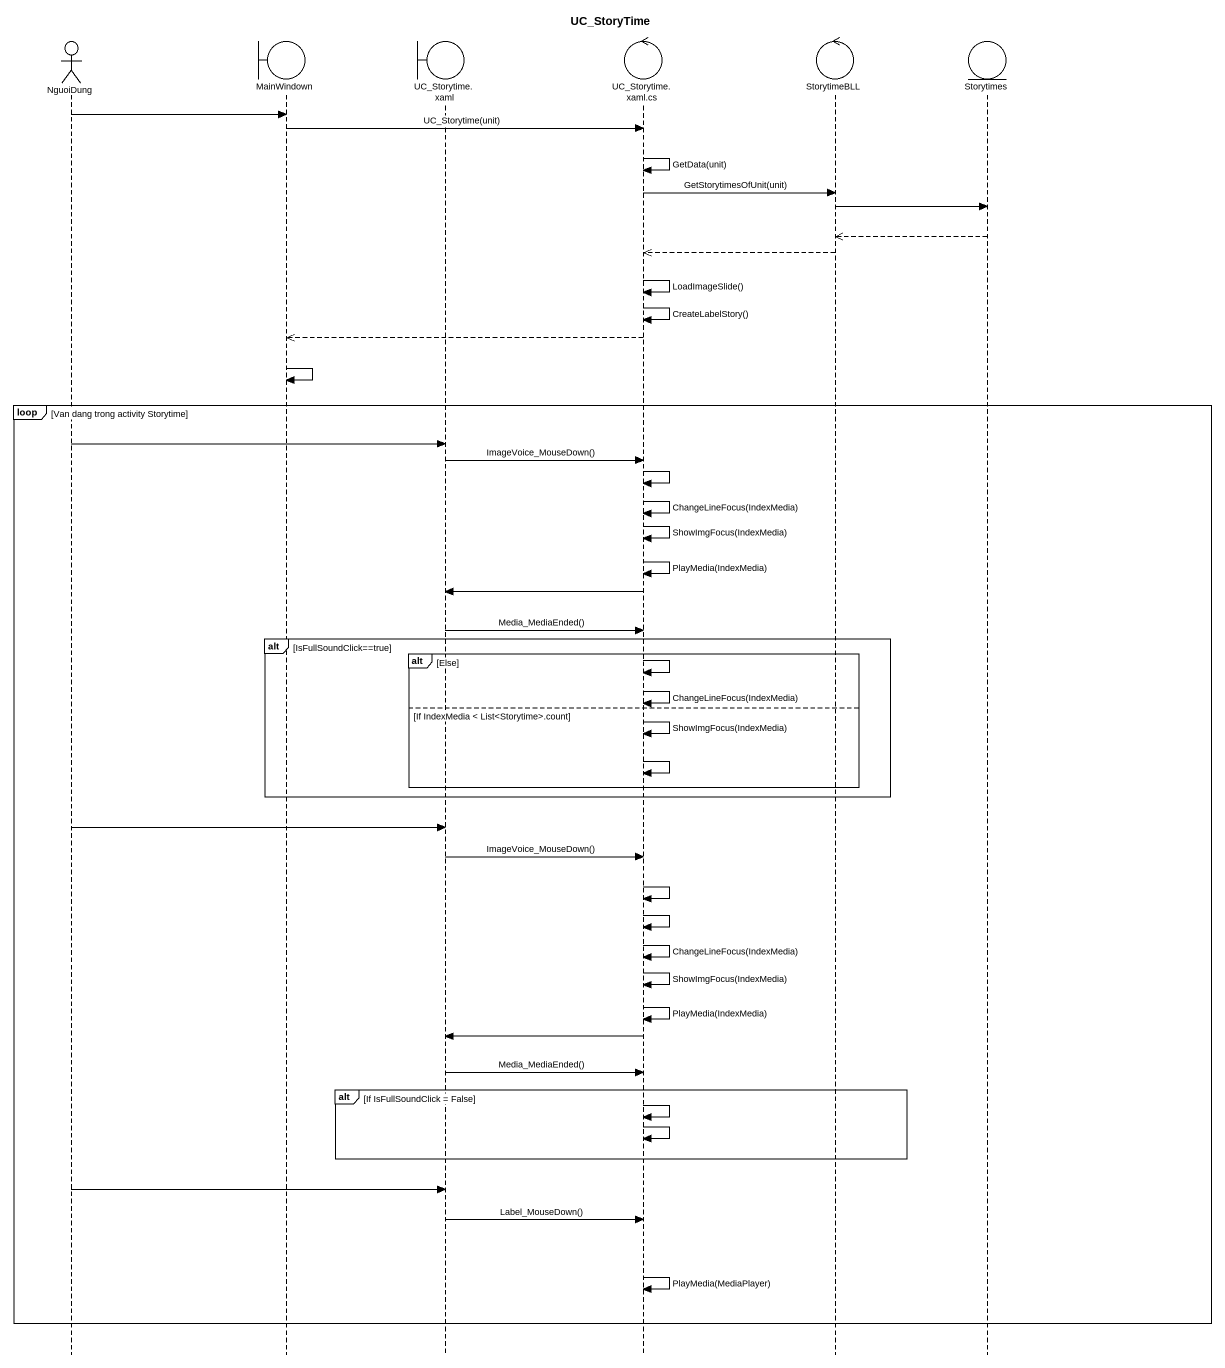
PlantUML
@startuml
title UC_StoryTime
hide footbox
actor NguoiDung
boundary MainWindown
boundary "UC_Storytime.xaml" as UC_Storytime_xaml
control "UC_Storytime.xaml.cs" as UC_Storytime_xaml_cs
control StorytimeBLL
entity Storytimes

NguoiDung -> MainWindown
MainWindown -> UC_Storytime_xaml_cs : UC_Storytime(unit)
UC_Storytime_xaml_cs -> UC_Storytime_xaml_cs : GetData(unit)
UC_Storytime_xaml_cs -> StorytimeBLL : GetStorytimesOfUnit(unit)
StorytimeBLL -> Storytimes
Storytimes -->> StorytimeBLL
StorytimeBLL -->> UC_Storytime_xaml_cs
UC_Storytime_xaml_cs -> UC_Storytime_xaml_cs : LoadImageSlide()
UC_Storytime_xaml_cs -> UC_Storytime_xaml_cs : CreateLabelStory()
UC_Storytime_xaml_cs -->> MainWindown
MainWindown -> MainWindown
loop Van dang trong activity Storytime
  NguoiDung -> UC_Storytime_xaml
  UC_Storytime_xaml -> UC_Storytime_xaml_cs : ImageVoice_MouseDown()
  UC_Storytime_xaml_cs -> UC_Storytime_xaml_cs
  UC_Storytime_xaml_cs -> UC_Storytime_xaml_cs : ChangeLineFocus(IndexMedia)
  UC_Storytime_xaml_cs -> UC_Storytime_xaml_cs : ShowImgFocus(IndexMedia)
  UC_Storytime_xaml_cs -> UC_Storytime_xaml_cs : PlayMedia(IndexMedia)
  UC_Storytime_xaml_cs -> UC_Storytime_xaml
  UC_Storytime_xaml -> UC_Storytime_xaml_cs : Media_MediaEnded()
  alt IsFullSoundClick==true
    alt Else
      UC_Storytime_xaml_cs -> UC_Storytime_xaml_cs
      UC_Storytime_xaml_cs -> UC_Storytime_xaml_cs : ChangeLineFocus(IndexMedia)
    else If IndexMedia < List<Storytime>.count
      UC_Storytime_xaml_cs -> UC_Storytime_xaml_cs : ShowImgFocus(IndexMedia)
      UC_Storytime_xaml_cs -> UC_Storytime_xaml_cs
    end
  end
  NguoiDung -> UC_Storytime_xaml
  UC_Storytime_xaml -> UC_Storytime_xaml_cs : ImageVoice_MouseDown()
  UC_Storytime_xaml_cs -> UC_Storytime_xaml_cs
  UC_Storytime_xaml_cs -> UC_Storytime_xaml_cs
  UC_Storytime_xaml_cs -> UC_Storytime_xaml_cs : ChangeLineFocus(IndexMedia)
  UC_Storytime_xaml_cs -> UC_Storytime_xaml_cs : ShowImgFocus(IndexMedia)
  UC_Storytime_xaml_cs -> UC_Storytime_xaml_cs : PlayMedia(IndexMedia)
  UC_Storytime_xaml_cs -> UC_Storytime_xaml
  UC_Storytime_xaml -> UC_Storytime_xaml_cs : Media_MediaEnded()
  alt If IsFullSoundClick = False
    UC_Storytime_xaml_cs -> UC_Storytime_xaml_cs
    UC_Storytime_xaml_cs -> UC_Storytime_xaml_cs
  end
  NguoiDung -> UC_Storytime_xaml
  UC_Storytime_xaml -> UC_Storytime_xaml_cs : Label_MouseDown()
  UC_Storytime_xaml_cs -> UC_Storytime_xaml_cs : PlayMedia(MediaPlayer)
end
@enduml
